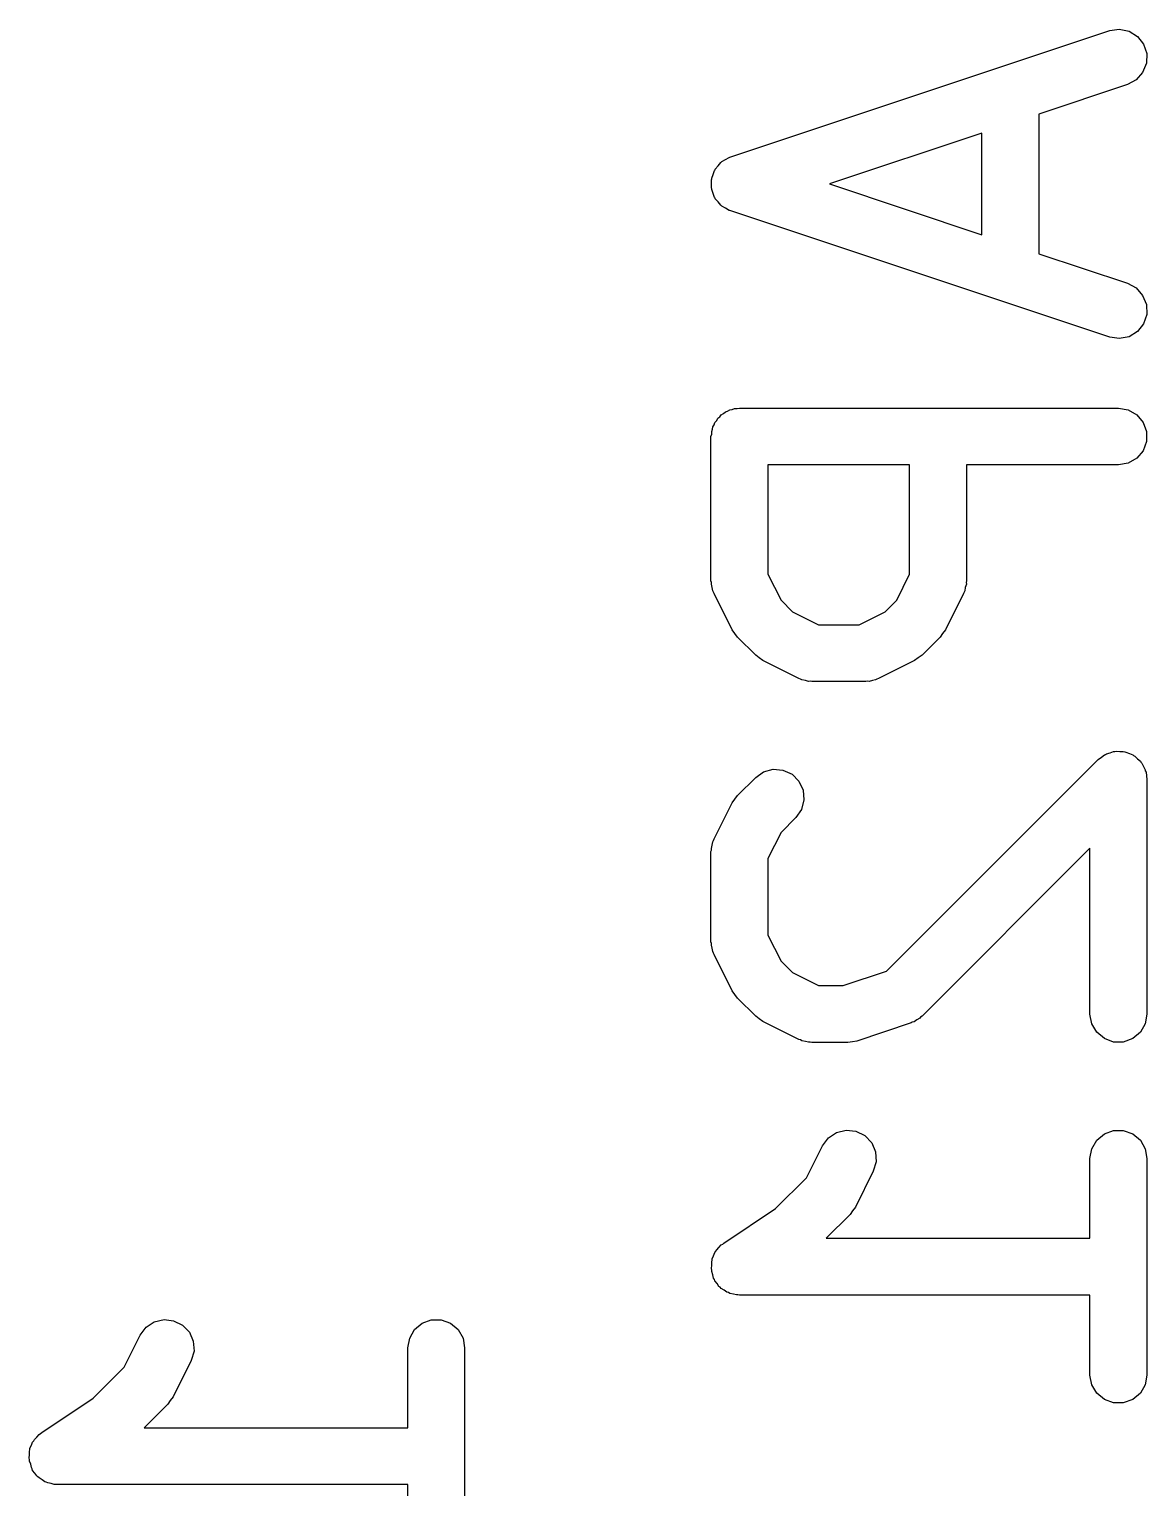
# Model space of a CAD drawing. Extents: x 109.2 to 170.1, y -93 to -55.4.
# Drawn here: x 131.838 to 134.787, y -72.894 to -69.045 of the extents above; entities that cross this region are included whole.
import ezdxf

# ---------------------------------------------------------------- set-up
doc = ezdxf.new("R2010")
doc.units = 0
doc.header["$MEASUREMENT"] = 0
doc.layers.add('BLACK', color=7, linetype='CONTINUOUS')

msp = doc.modelspace()

# ---------------------------------------------------------------- linework, layer by layer
at = {"layer": 'BLACK', "linetype": 'CONTINUOUS'}
for p, q in [((133.689, -69.3826), (134.689, -69.0492)), ((134.689, -69.0492), (134.714, -69.0454)), ((134.714, -69.0454), (134.74, -69.0506)), ((134.74, -69.0506), (134.762, -69.0643)), ((134.762, -69.0643), (134.778, -69.0847)), ((134.778, -69.0847), (134.787, -69.1094)), ((134.787, -69.1094), (134.786, -69.1354)), ((134.776, -69.1596), (134.759, -69.1791)), ((134.786, -69.1354), (134.776, -69.1596)), ((134.736, -69.1915), (134.502, -69.2697)), ((134.759, -69.1791), (134.736, -69.1915)), ((134.502, -69.2697), (134.502, -69.6378)), ((134.352, -69.3197), (133.95, -69.4537)), ((134.352, -69.5878), (134.352, -69.3197)), ((133.664, -69.3965), (133.666, -69.395)), ((133.666, -69.395), (133.675, -69.3897)), ((133.675, -69.3897), (133.685, -69.384)), ((133.685, -69.384), (133.687, -69.3835)), ((133.687, -69.3835), (133.689, -69.3826)), ((133.639, -69.4387), (133.643, -69.4285)), ((133.643, -69.4285), (133.646, -69.418)), ((133.646, -69.418), (133.648, -69.4164)), ((133.648, -69.4145), (133.656, -69.4062)), ((133.648, -69.4164), (133.648, -69.4145)), ((133.656, -69.4062), (133.663, -69.3976)), ((133.663, -69.3976), (133.664, -69.3965)), ((133.638, -69.4427), (133.639, -69.4407)), ((133.638, -69.4537), (133.638, -69.4427)), ((133.638, -69.4647), (133.638, -69.4537)), ((133.639, -69.4667), (133.638, -69.4647)), ((133.639, -69.4407), (133.639, -69.4387)), ((133.639, -69.4688), (133.639, -69.4667)), ((133.643, -69.479), (133.639, -69.4688)), ((133.95, -69.4537), (134.352, -69.5878)), ((133.646, -69.4894), (133.643, -69.479)), ((133.648, -69.4911), (133.646, -69.4894)), ((133.648, -69.493), (133.648, -69.4911)), ((133.656, -69.5012), (133.648, -69.493)), ((133.663, -69.5098), (133.656, -69.5012)), ((133.664, -69.5109), (133.663, -69.5098)), ((133.666, -69.5125), (133.664, -69.5109)), ((133.675, -69.5177), (133.666, -69.5125)), ((133.685, -69.5235), (133.675, -69.5177)), ((133.687, -69.5239), (133.685, -69.5235)), ((133.689, -69.5249), (133.687, -69.5239)), ((134.689, -69.8582), (133.689, -69.5249)), ((134.502, -69.6378), (134.736, -69.7159)), ((134.736, -69.7159), (134.759, -69.7283)), ((134.759, -69.7283), (134.776, -69.7478)), ((134.776, -69.7478), (134.786, -69.772)), ((134.786, -69.772), (134.787, -69.798)), ((134.787, -69.798), (134.778, -69.8228)), ((134.74, -69.8568), (134.714, -69.862)), ((134.762, -69.8432), (134.74, -69.8568)), ((134.778, -69.8228), (134.762, -69.8432)), ((134.714, -69.862), (134.689, -69.8582)), ((133.681, -70.0532), (133.687, -70.0499)), ((133.687, -70.0499), (133.693, -70.0488)), ((133.693, -70.0488), (133.699, -70.0465)), ((133.699, -70.0465), (133.706, -70.0465)), ((133.706, -70.0465), (133.712, -70.0454)), ((133.712, -70.0454), (134.712, -70.0454)), ((134.712, -70.0454), (134.738, -70.0499)), ((134.738, -70.0499), (134.761, -70.0629)), ((133.645, -70.089), (133.647, -70.0829)), ((133.647, -70.0829), (133.652, -70.0779)), ((133.652, -70.0779), (133.655, -70.0722)), ((133.655, -70.0722), (133.66, -70.068)), ((133.66, -70.068), (133.664, -70.0629)), ((133.664, -70.0629), (133.67, -70.0596)), ((133.67, -70.0596), (133.675, -70.0554)), ((133.675, -70.0554), (133.681, -70.0532)), ((134.761, -70.0629), (134.777, -70.0829)), ((134.777, -70.0829), (134.786, -70.1074)), ((133.637, -70.1204), (133.639, -70.1139)), ((133.637, -70.5013), (133.637, -70.1204)), ((133.639, -70.1074), (133.641, -70.1012)), ((133.639, -70.1139), (133.639, -70.1074)), ((133.641, -70.1012), (133.642, -70.0947)), ((133.642, -70.0947), (133.645, -70.089)), ((134.786, -70.1074), (134.786, -70.1334)), ((134.777, -70.1579), (134.761, -70.1778)), ((134.786, -70.1334), (134.777, -70.1579)), ((133.787, -70.1954), (133.787, -70.4836)), ((134.161, -70.1954), (133.787, -70.1954)), ((134.161, -70.4836), (134.161, -70.1954)), ((134.712, -70.1954), (134.311, -70.1954)), ((134.311, -70.1954), (134.311, -70.5013)), ((134.738, -70.1909), (134.712, -70.1954)), ((134.761, -70.1778), (134.738, -70.1909)), ((133.638, -70.5056), (133.637, -70.5013)), ((133.638, -70.5099), (133.638, -70.5056)), ((133.64, -70.5183), (133.638, -70.5099)), ((133.787, -70.4836), (133.822, -70.5521)), ((134.127, -70.5521), (134.161, -70.4836)), ((134.311, -70.5099), (134.308, -70.5183)), ((134.311, -70.5013), (134.31, -70.5056)), ((134.31, -70.5056), (134.311, -70.5099)), ((133.642, -70.527), (133.64, -70.5183)), ((133.644, -70.5307), (133.642, -70.527)), ((133.645, -70.5349), (133.644, -70.5307)), ((133.693, -70.6301), (133.645, -70.5349)), ((134.303, -70.5349), (134.256, -70.6301)), ((134.305, -70.5307), (134.303, -70.5349)), ((134.307, -70.527), (134.305, -70.5307)), ((134.308, -70.5183), (134.307, -70.527)), ((133.822, -70.5521), (133.852, -70.5826)), ((133.852, -70.5826), (133.921, -70.6168)), ((134.028, -70.6168), (134.097, -70.5826)), ((134.097, -70.5826), (134.127, -70.5521)), ((133.921, -70.6168), (134.028, -70.6168)), ((133.7, -70.6398), (133.693, -70.6301)), ((133.707, -70.6496), (133.7, -70.6398)), ((133.755, -70.6972), (133.707, -70.6496)), ((134.242, -70.6496), (134.194, -70.6972)), ((134.248, -70.6398), (134.242, -70.6496)), ((134.256, -70.6301), (134.248, -70.6398)), ((133.764, -70.7041), (133.755, -70.6972)), ((133.774, -70.7113), (133.764, -70.7041)), ((134.184, -70.7041), (134.174, -70.7113)), ((134.194, -70.6972), (134.184, -70.7041)), ((133.869, -70.7589), (133.774, -70.7113)), ((134.174, -70.7113), (134.079, -70.7589)), ((133.873, -70.7601), (133.869, -70.7589)), ((133.877, -70.7623), (133.873, -70.7601)), ((133.886, -70.7638), (133.877, -70.7623)), ((133.894, -70.7663), (133.886, -70.7638)), ((133.899, -70.7661), (133.894, -70.7663)), ((133.903, -70.7668), (133.899, -70.7661)), ((134.046, -70.7668), (133.903, -70.7668)), ((134.05, -70.7661), (134.046, -70.7668)), ((134.054, -70.7663), (134.05, -70.7661)), ((134.063, -70.7638), (134.054, -70.7663)), ((134.071, -70.7623), (134.063, -70.7638)), ((134.075, -70.7601), (134.071, -70.7623)), ((134.079, -70.7589), (134.075, -70.7601)), ((134.1, -71.531), (134.659, -70.9721)), ((134.659, -70.9721), (134.667, -70.9665)), ((134.667, -70.9665), (134.675, -70.9602)), ((134.675, -70.9602), (134.678, -70.9591)), ((134.678, -70.9591), (134.681, -70.9572)), ((134.681, -70.9572), (134.69, -70.9546)), ((134.69, -70.9546), (134.699, -70.9513)), ((134.699, -70.9513), (134.703, -70.9513)), ((134.703, -70.9513), (134.706, -70.9504)), ((134.706, -70.9504), (134.716, -70.9513)), ((134.716, -70.9513), (134.725, -70.9513)), ((134.725, -70.9513), (134.729, -70.9524)), ((134.729, -70.9524), (134.732, -70.9527)), ((134.732, -70.9527), (134.741, -70.9568)), ((134.741, -70.9568), (134.75, -70.9602)), ((134.75, -70.9602), (134.752, -70.9623)), ((134.752, -70.9623), (134.755, -70.9637)), ((134.755, -70.9637), (134.762, -70.9706)), ((134.762, -70.9706), (134.77, -70.9769)), ((133.755, -71.0197), (133.776, -71.0048)), ((133.776, -71.0048), (133.801, -70.998)), ((133.801, -70.998), (133.827, -71.0003)), ((133.827, -71.0003), (133.851, -71.0113)), ((133.851, -71.0113), (133.869, -71.0297)), ((134.77, -70.9769), (134.771, -70.9798)), ((134.771, -70.9798), (134.774, -70.9821)), ((134.774, -70.9821), (134.778, -70.991)), ((134.778, -70.991), (134.783, -70.9995)), ((134.783, -70.9995), (134.783, -71.0027)), ((134.783, -71.0027), (134.785, -71.0057)), ((134.785, -71.0057), (134.786, -71.0155)), ((133.707, -71.0673), (133.755, -71.0197)), ((133.869, -71.0297), (133.88, -71.0533)), ((134.786, -71.0155), (134.787, -71.0251)), ((134.787, -71.0251), (134.787, -71.6442)), ((133.645, -71.1821), (133.693, -71.0868)), ((133.693, -71.0868), (133.7, -71.0772)), ((133.7, -71.0772), (133.707, -71.0673)), ((133.882, -71.0793), (133.876, -71.1045)), ((133.88, -71.0533), (133.882, -71.0793)), ((133.861, -71.1258), (133.822, -71.1648)), ((133.876, -71.1045), (133.861, -71.1258)), ((133.822, -71.1648), (133.787, -71.2333)), ((133.638, -71.207), (133.64, -71.1986)), ((133.64, -71.1986), (133.642, -71.19)), ((133.642, -71.19), (133.644, -71.1862)), ((133.644, -71.1862), (133.645, -71.1821)), ((133.637, -71.2156), (133.638, -71.2114)), ((133.637, -71.4537), (133.637, -71.2156)), ((133.638, -71.2114), (133.638, -71.207)), ((133.787, -71.2333), (133.787, -71.436)), ((134.637, -71.2062), (134.194, -71.6496)), ((134.637, -71.6442), (134.637, -71.2062)), ((133.638, -71.458), (133.637, -71.4537)), ((133.638, -71.4623), (133.638, -71.458)), ((133.64, -71.4707), (133.638, -71.4623)), ((133.642, -71.4794), (133.64, -71.4707)), ((133.787, -71.436), (133.822, -71.5045)), ((133.644, -71.4831), (133.642, -71.4794)), ((133.645, -71.4873), (133.644, -71.4831)), ((133.693, -71.5825), (133.645, -71.4873)), ((133.822, -71.5045), (133.852, -71.5349)), ((133.852, -71.5349), (133.921, -71.5692)), ((133.986, -71.5692), (134.1, -71.531)), ((133.7, -71.5922), (133.693, -71.5825)), ((133.921, -71.5692), (133.986, -71.5692)), ((133.707, -71.602), (133.7, -71.5922)), ((133.755, -71.6496), (133.707, -71.602)), ((133.764, -71.6565), (133.755, -71.6496)), ((133.774, -71.6637), (133.764, -71.6565)), ((133.869, -71.7113), (133.774, -71.6637)), ((134.168, -71.6657), (134.165, -71.6677)), ((134.173, -71.6645), (134.168, -71.6657)), ((134.18, -71.6595), (134.173, -71.6645)), ((134.188, -71.6553), (134.18, -71.6595)), ((134.19, -71.6521), (134.188, -71.6553)), ((134.194, -71.6496), (134.19, -71.6521)), ((134.642, -71.6698), (134.637, -71.6442)), ((134.787, -71.6442), (134.783, -71.6698)), ((134.165, -71.6677), (134.022, -71.7153)), ((134.655, -71.6924), (134.642, -71.6698)), ((134.675, -71.7091), (134.655, -71.6924)), ((134.77, -71.6924), (134.75, -71.7091)), ((134.783, -71.6698), (134.77, -71.6924)), ((133.873, -71.7125), (133.869, -71.7113)), ((133.877, -71.7147), (133.873, -71.7125)), ((133.886, -71.7162), (133.877, -71.7147)), ((133.894, -71.7187), (133.886, -71.7162)), ((133.899, -71.7184), (133.894, -71.7187)), ((133.903, -71.7192), (133.899, -71.7184)), ((133.998, -71.7192), (133.903, -71.7192)), ((134.01, -71.7171), (133.998, -71.7192)), ((134.022, -71.7153), (134.01, -71.7171)), ((134.699, -71.7181), (134.675, -71.7091)), ((134.725, -71.7181), (134.699, -71.7181)), ((134.75, -71.7091), (134.725, -71.7181)), ((133.931, -71.9916), (133.947, -71.9707)), ((133.947, -71.9707), (133.968, -71.9563)), ((133.968, -71.9563), (133.994, -71.9503)), ((133.994, -71.9503), (134.019, -71.9533)), ((134.019, -71.9533), (134.043, -71.9649)), ((134.043, -71.9649), (134.061, -71.9838)), ((134.655, -71.9769), (134.675, -71.9602)), ((134.675, -71.9602), (134.699, -71.9513)), ((134.699, -71.9513), (134.725, -71.9513)), ((134.725, -71.9513), (134.75, -71.9602)), ((134.75, -71.9602), (134.77, -71.9769)), ((133.889, -72.076), (133.931, -71.9916)), ((134.061, -71.9838), (134.071, -72.0077)), ((134.071, -72.0077), (134.073, -72.0337)), ((134.637, -72.0251), (134.642, -71.9995)), ((134.642, -71.9995), (134.655, -71.9769)), ((134.77, -71.9769), (134.783, -71.9995)), ((134.783, -71.9995), (134.787, -72.0251)), ((134.073, -72.0337), (134.065, -72.0587)), ((134.637, -72.2359), (134.637, -72.0251)), ((134.787, -72.0251), (134.787, -72.5966)), ((133.807, -72.1573), (133.889, -72.076)), ((134.065, -72.0587), (134.018, -72.1539)), ((133.671, -72.2485), (133.807, -72.1573)), ((134.01, -72.1636), (134.004, -72.1734)), ((134.018, -72.1539), (134.01, -72.1636)), ((134.004, -72.1734), (133.941, -72.2359)), ((133.941, -72.2359), (134.637, -72.2359)), ((133.64, -72.2898), (133.644, -72.2818)), ((133.644, -72.2818), (133.647, -72.2734)), ((133.647, -72.2734), (133.65, -72.2702)), ((133.65, -72.2702), (133.652, -72.2664)), ((133.652, -72.2664), (133.658, -72.2603)), ((133.658, -72.2603), (133.664, -72.2534)), ((133.664, -72.2534), (133.668, -72.2513)), ((133.668, -72.2513), (133.671, -72.2485)), ((133.638, -72.3157), (133.639, -72.3068)), ((133.639, -72.3197), (133.638, -72.3157)), ((133.639, -72.2978), (133.64, -72.2939)), ((133.639, -72.3068), (133.639, -72.2978)), ((133.639, -72.3239), (133.639, -72.3197)), ((133.64, -72.2939), (133.64, -72.2898)), ((133.642, -72.3323), (133.639, -72.3239)), ((133.644, -72.341), (133.642, -72.3323)), ((133.646, -72.3445), (133.644, -72.341)), ((133.647, -72.3484), (133.646, -72.3445)), ((133.653, -72.3552), (133.647, -72.3484)), ((133.658, -72.3627), (133.653, -72.3552)), ((133.661, -72.3651), (133.658, -72.3627)), ((133.664, -72.3683), (133.661, -72.3651)), ((133.672, -72.3728), (133.664, -72.3683)), ((133.679, -72.3781), (133.672, -72.3728)), ((133.683, -72.3793), (133.679, -72.3781)), ((133.687, -72.3813), (133.683, -72.3793)), ((133.696, -72.3829), (133.687, -72.3813)), ((133.704, -72.3854), (133.696, -72.3829)), ((133.708, -72.3851), (133.704, -72.3854)), ((133.712, -72.3859), (133.708, -72.3851)), ((134.637, -72.3859), (133.712, -72.3859)), ((134.637, -72.5966), (134.637, -72.3859)), ((132.131, -72.4916), (132.147, -72.4707)), ((132.147, -72.4707), (132.168, -72.4563)), ((132.168, -72.4563), (132.194, -72.4503)), ((132.194, -72.4503), (132.219, -72.4533)), ((132.219, -72.4533), (132.243, -72.4649)), ((132.243, -72.4649), (132.261, -72.4838)), ((132.855, -72.4769), (132.875, -72.4602)), ((132.875, -72.4602), (132.899, -72.4513)), ((132.899, -72.4513), (132.925, -72.4513)), ((132.925, -72.4513), (132.95, -72.4602)), ((132.95, -72.4602), (132.97, -72.4769)), ((132.089, -72.576), (132.131, -72.4916)), ((132.261, -72.4838), (132.271, -72.5077)), ((132.271, -72.5077), (132.273, -72.5337)), ((132.837, -72.5251), (132.842, -72.4995)), ((132.842, -72.4995), (132.855, -72.4769)), ((132.97, -72.4769), (132.983, -72.4995)), ((132.983, -72.4995), (132.987, -72.5251)), ((132.273, -72.5337), (132.265, -72.5587)), ((132.837, -72.7359), (132.837, -72.5251)), ((132.987, -72.5251), (132.987, -73.0966)), ((132.007, -72.6573), (132.089, -72.576)), ((132.265, -72.5587), (132.218, -72.6539)), ((134.642, -72.6222), (134.637, -72.5966)), ((134.655, -72.6448), (134.642, -72.6222)), ((134.783, -72.6222), (134.77, -72.6448)), ((134.787, -72.5966), (134.783, -72.6222)), ((131.871, -72.7485), (132.007, -72.6573)), ((132.21, -72.6636), (132.204, -72.6734)), ((132.218, -72.6539), (132.21, -72.6636)), ((134.675, -72.6615), (134.655, -72.6448)), ((134.699, -72.6704), (134.675, -72.6615)), ((134.75, -72.6615), (134.725, -72.6704)), ((134.77, -72.6448), (134.75, -72.6615)), ((132.204, -72.6734), (132.141, -72.7359)), ((134.725, -72.6704), (134.699, -72.6704)), ((132.141, -72.7359), (132.837, -72.7359)), ((131.84, -72.7898), (131.844, -72.7818)), ((131.844, -72.7818), (131.847, -72.7734)), ((131.847, -72.7734), (131.85, -72.7702)), ((131.85, -72.7702), (131.852, -72.7664)), ((131.852, -72.7664), (131.858, -72.7603)), ((131.858, -72.7603), (131.864, -72.7534)), ((131.864, -72.7534), (131.868, -72.7513)), ((131.868, -72.7513), (131.871, -72.7485)), ((131.838, -72.8157), (131.839, -72.8068)), ((131.839, -72.8197), (131.838, -72.8157)), ((131.839, -72.7978), (131.84, -72.7939)), ((131.839, -72.8068), (131.839, -72.7978)), ((131.839, -72.8239), (131.839, -72.8197)), ((131.84, -72.7939), (131.84, -72.7898)), ((131.842, -72.8323), (131.839, -72.8239)), ((131.844, -72.841), (131.842, -72.8323)), ((131.846, -72.8445), (131.844, -72.841)), ((131.847, -72.8484), (131.846, -72.8445)), ((131.853, -72.8552), (131.847, -72.8484)), ((131.858, -72.8627), (131.853, -72.8552)), ((131.861, -72.8651), (131.858, -72.8627)), ((131.864, -72.8683), (131.861, -72.8651)), ((131.872, -72.8728), (131.864, -72.8683)), ((131.879, -72.8781), (131.872, -72.8728)), ((131.883, -72.8793), (131.879, -72.8781)), ((131.887, -72.8813), (131.883, -72.8793)), ((131.896, -72.8829), (131.887, -72.8813)), ((131.904, -72.8854), (131.896, -72.8829)), ((131.908, -72.8851), (131.904, -72.8854)), ((131.912, -72.8859), (131.908, -72.8851)), ((132.837, -72.8859), (131.912, -72.8859)), ((132.837, -73.0966), (132.837, -72.8859))]:
    msp.add_line(p, q, dxfattribs=at)

doc.saveas('drawing.dxf')
